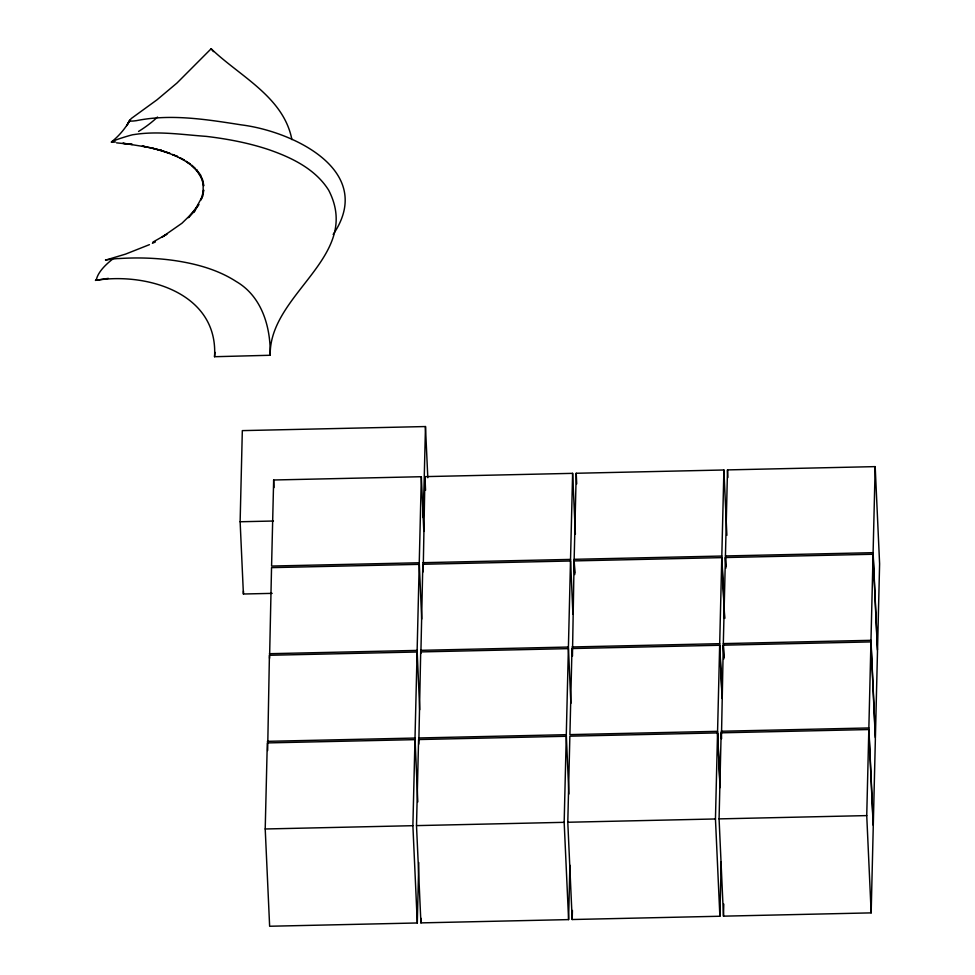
<?xml version="1.0" encoding="UTF-8"?>
<svg xmlns="http://www.w3.org/2000/svg" width="975" height="975" viewBox="0 0 975 975"><rect width="100%" height="100%" fill="white"/><g stroke="black" fill="none" stroke-linecap="round" stroke-linejoin="round"><path stroke-width="1.46" d="M272.159 593.361L243.409 594.007L240.13 521.759L242.324 430.621L425.478 426.55L427.806 477.726M243.409 594.007L243.482 590.96M108.335 278.363L95.416 280.386C146.189 272.049 218.473 292.841 214.549 356.716L270.209 355.266C268.954 293.341 362.846 256.462 328.697 190.259C315.437 168.992 291.562 157.536 268.673 149.614C248.442 142.862 227.382 138.901 206.237 136.378C182.215 134.672 157.45 130.723 133.563 134.648C133.234 134.099 100.193 144.312 115.489 141.936M265.212 828.982L267.296 742.913L414.972 739.635L412.888 825.691L417.3 922.972L269.636 926.25L265.212 828.982L412.888 825.691M267.65 750.518L269.417 655.273L417.093 651.995L415.009 738.051L417.8 801.95M269.563 658.32L271.538 567.633L419.213 564.354L417.129 650.41L419.713 709.751M273.658 479.992L271.574 566.048L419.25 562.77L421.334 476.714L273.658 479.992L273.999 487.597M423.272 517.688L425.478 426.55M416.508 825.618L418.58 739.55L566.256 736.271L564.172 822.327L568.596 919.608L420.92 922.886L416.508 825.618L564.172 822.327M418.787 744.12L420.7 651.909L568.376 648.631L566.292 734.687L568.876 794.028M420.883 653.372L422.821 564.269L570.497 560.991L568.413 647.047L570.862 703.341M423.174 571.874L424.942 476.629L572.617 473.35L575.372 534.142M417.3 922.972L418.763 862.57M420.92 922.886L421.029 918.352M572.91 614.177L570.533 559.406L572.617 473.35M721.195 861.888L719.879 916.244L572.203 919.523L567.791 822.254L569.863 736.186L717.539 732.908L720.025 787.617M571.984 648.546L569.912 734.614L717.576 731.323L719.66 645.267L571.984 648.546L572.337 656.151M572.447 656.09L574.104 560.905L721.78 557.627L724.547 618.418M574.775 573.008L574.153 559.321L576.225 473.265L723.901 469.987L726.875 535.336M568.596 919.608L569.9 865.252M572.203 919.523L572.423 910.467M719.879 916.244L715.455 818.963L717.539 732.908M722.182 698.405L719.696 643.683L721.78 557.627M724.644 618.357L721.817 556.043L723.901 469.987M719.075 818.89L721.159 732.822L868.822 729.544L873.247 826.812L871.162 912.88L723.487 916.159L719.075 818.89L866.738 815.6L868.822 729.544M721.159 732.822L721.427 738.904L723.279 645.182L870.943 641.903L875.367 739.172L873.283 825.228L868.859 727.959L870.943 641.903M723.938 657.284L723.316 643.61L725.4 557.542L873.064 554.263L877.488 651.532L875.404 737.588L870.98 640.319L873.064 554.263M725.912 566.597L725.437 555.957L727.508 469.901L875.184 466.623L879.608 563.891L877.524 649.947L873.1 552.679L875.184 466.623M723.487 916.159L723.779 904.081M214.549 356.716L214.89 352.292M129.76 120.035L126.677 125.69L131.137 118.609L157.024 99.803L176.95 83.046L211.148 48.75C239.874 76.416 283.676 96.915 291.891 139.608M333.158 234.475C376.387 170.869 293.012 131.333 241.398 124.885C206.785 119.486 171.064 113.624 136.293 120.681C134.306 120.876 132.295 121.266 130.284 120.998C130.016 120.937 129.675 120.827 129.614 120.522C125.446 128.444 118.743 136.183 111.382 142.021M152.941 242.08L166.944 234.134L162.191 237.022L181.972 223.226L195.451 210.027L188.346 217.669L198.863 204.421L193.854 212.062L202.873 195.475L201.045 199.912L203.665 190.076L203.141 194.378L203.166 181.728L203.69 185.835L201.179 176.828L202.837 180.631L196.365 169.431L200.887 175.646L191.734 165.226L195.049 168.37L186.188 161.326L190.235 164.105L179.778 157.743L184.397 160.144L172.538 154.501L177.633 156.548L160.387 150.174L169.967 153.331L151.552 147.907L161.46 150.503L155.951 149.151M152.405 243.323L155.403 241.934M149.431 244.652L125.568 254.109L106.153 259.947M106.019 259.886C102.387 260.459 117.5 258.241 118.84 258.57C125.117 258.156 131.406 257.961 137.694 257.961C150.26 257.985 162.837 258.838 175.281 260.666C196.548 263.884 217.949 269.697 236.169 281.495C261.946 296.412 270.806 327.21 270.209 355.266M240.13 521.759L273.427 521.016M422.857 562.685L570.533 559.406M574.153 559.321L721.817 556.043M725.437 555.957L873.1 552.679M269.453 653.701L417.129 650.41M420.737 650.337L568.413 647.047M572.033 646.973L719.696 643.683M723.316 643.61L870.98 640.319M267.333 741.341L415.009 738.051M418.628 737.977L566.292 734.687M721.195 731.25L868.859 727.959M567.791 822.254L715.455 818.963M116.598 142.862L132.381 144.446L122.826 143.288L127.042 143.886M127.359 143.922L147.054 147.079L142.289 146.018L156.414 149.26M146.798 147.03L152.271 148.078M211.148 48.75L213.488 51.638M866.738 815.6L871.162 912.88M727.508 469.901L727.862 477.506M725.4 557.542L725.875 568.181M723.279 645.182L723.901 658.868M719.66 645.267L722.073 698.466M717.576 731.323L720.062 786.045M576.225 473.265L576.712 483.905M574.104 560.905L574.726 574.58M424.942 476.629L425.563 490.303M421.334 476.714L423.82 531.424M419.25 562.77L421.7 619.064M157.499 117.049A46.763 17.611 -32.5 0 1 138.548 131.442M96.232 280.264A269.039 59.438 -10.1 0 1 112.625 259.143"/></g></svg>
